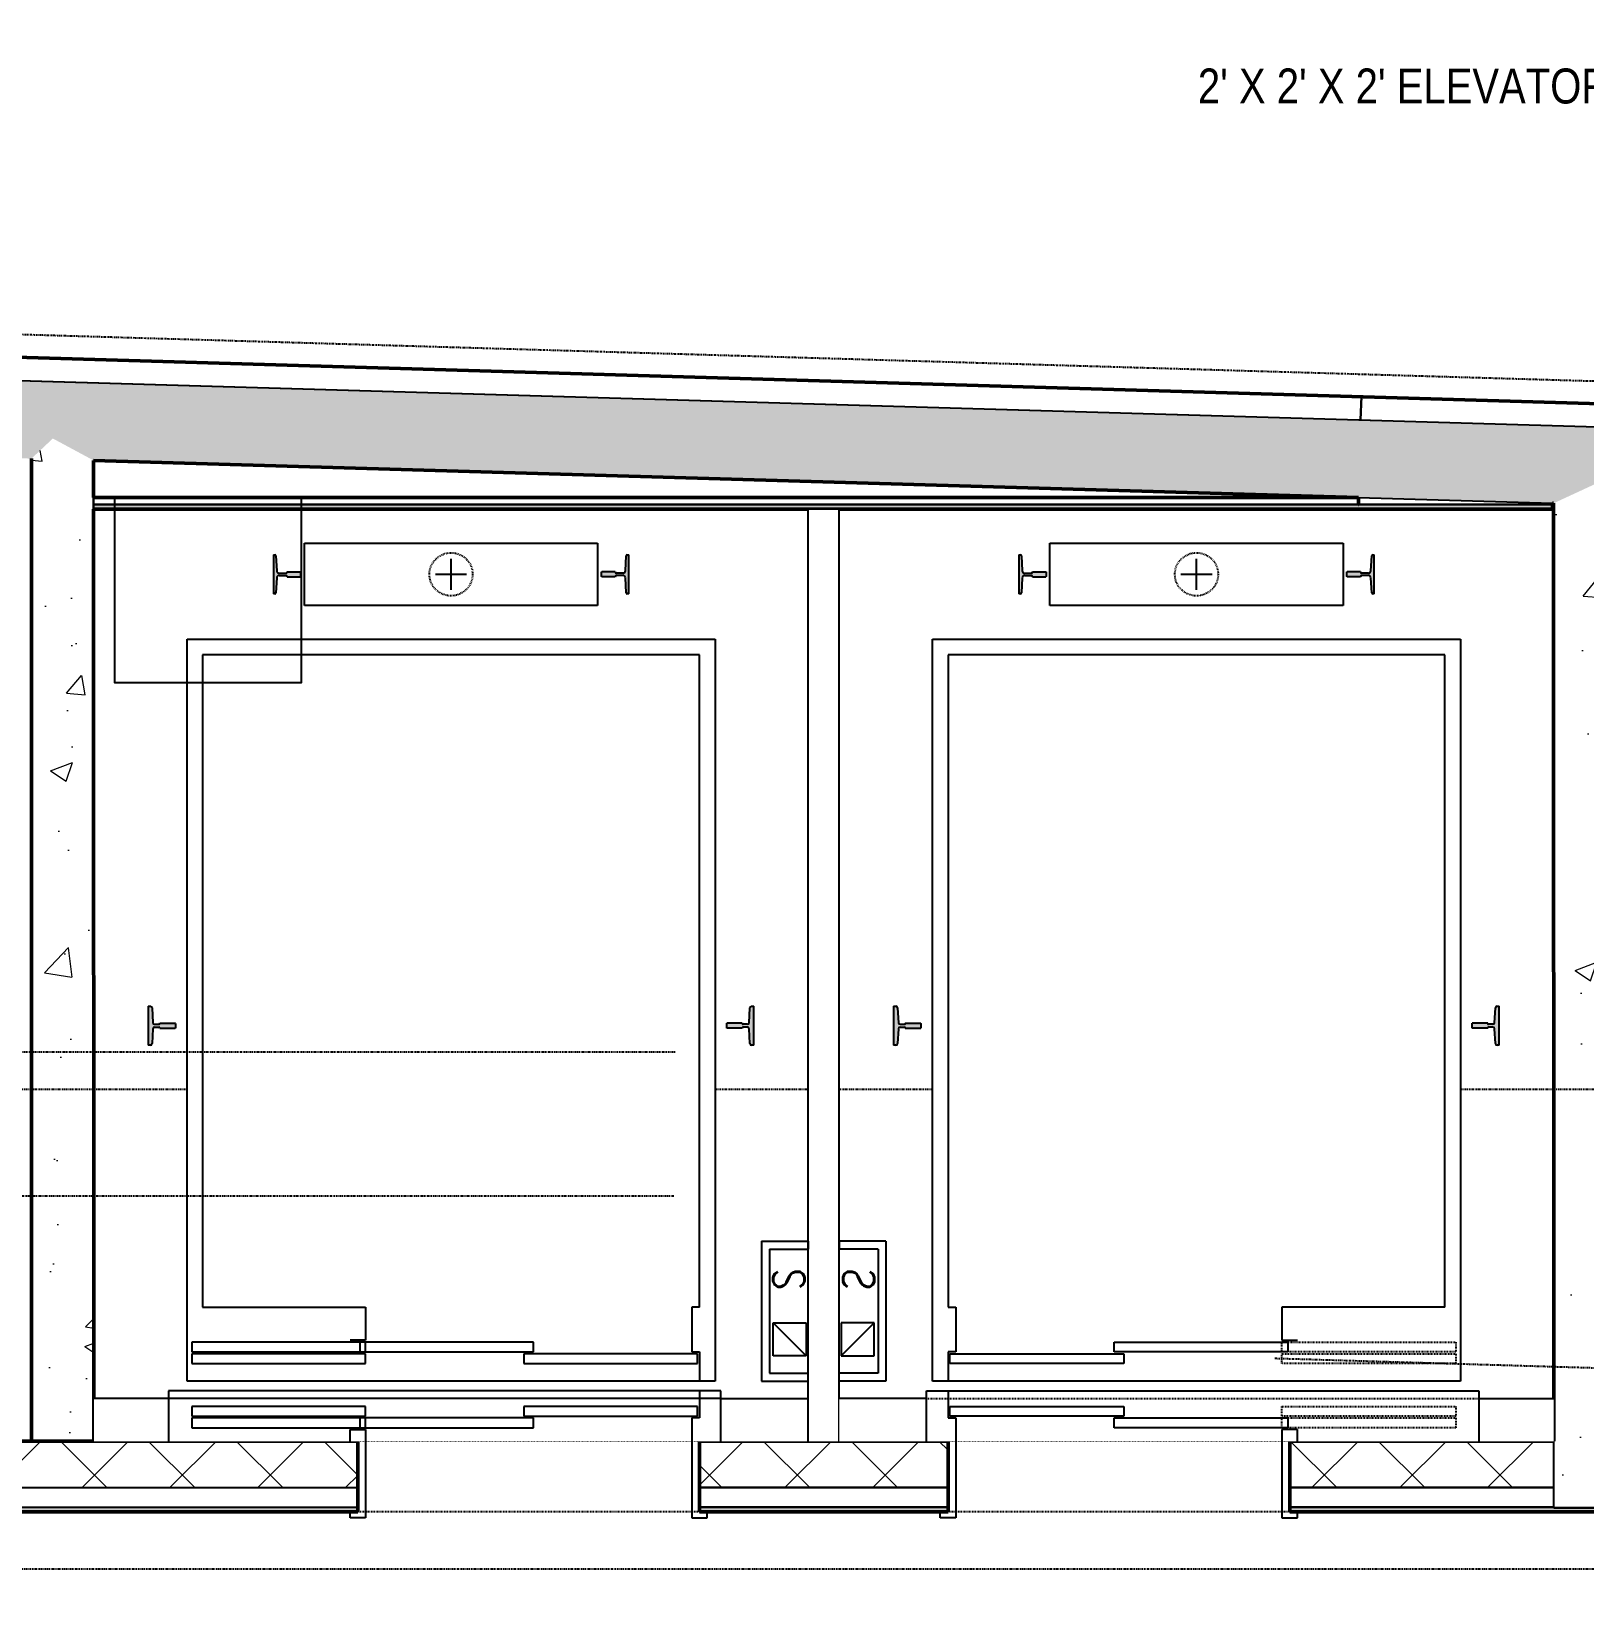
# Model space of a CAD drawing. Header units: inches. Extents: x 0 to 11244, y -13 to 5829.
# Drawn here: x 4182.5 to 4382.5, y 5525 to 5727 of the extents above; entities that cross this region are included whole.
import ezdxf
from ezdxf import colors
from ezdxf.entities.mleader import LeaderData, LeaderLine
from ezdxf.enums import TextEntityAlignment as Align
from ezdxf.math import Vec2, Vec3

# ---------------------------------------------------------------- set-up
doc = ezdxf.new("R2010")
doc.units = ezdxf.units.IN
doc.header["$LTSCALE"] = 0.375
doc.header["$MEASUREMENT"] = 0
doc.set_wipeout_variables(frame=1)
for name, pattern in [('DASHDOT', [1, 0.5, -0.25, 0, -0.25]), ('HIDDEN', [0.375, 0.25, -0.125]), ('HIDDEN2', [0.225, 0.125, -0.1]), ('PHANTOM2', [1.25, 0.625, -0.125, 0.125, -0.125, 0.125, -0.125])]:
    doc.linetypes.add(name, pattern=pattern)
for name, color, linetype, lineweight in [('A-Area-Spce-Iden', 8, 'Continuous', 25), ('A-Area-Spce-Iden @ 32', 8, 'Continuous', 25), ('A-Area-Spce-Iden @ 64', 8, 'Continuous', 25), ('A-Wall', 3, 'Continuous', 50), ('A-Wall-Open', 8, 'Continuous', 25)]:
    doc.layers.add(name, color=color, linetype=linetype, lineweight=lineweight)
for name, color, linetype in [('A-Col-Grid', 8, 'PHANTOM2'), ('A-Flor-Strs', 8, 'Continuous'), ('A-Property Line', 8, 'PHANTOM2'), ('G-ANNO-REFR-N', 8, 'Continuous'), ('P-N', 3, 'Continuous'), ('vda_Obj', 8, 'Continuous'), ('vda_Wall', 8, 'Continuous')]:
    doc.layers.add(name, color=color, linetype=linetype)
doc.styles.add("3-32'' Notes", font='ARIALN.TTF', dxfattribs={"height": 0.09375})
doc.styles.add('TPDE', font='architxt.shx', dxfattribs={"width": 0.75, "height": 0.09375})
doc.styles.add('TPDE Annotative', font='architxt.shx', dxfattribs={"width": 0.75, "height": 0.09375})
doc.styles.add('vda_S', font='romans.shx', dxfattribs={"width": 0.8})

# ---------------------------------------------------------------- blocks, each defined once
blk = doc.blocks.new('TPDE_Room_Smart_Tag_Basic_P')
at = {"const_width": 0.1}
blk.add_lwpolyline([(-2, -1.531), (2, -1.531), (2, 0), (-2, 0)], close=True, dxfattribs=at)
at = {"linetype": 'ByBlock', "lineweight": -2, "style": 'TPDE', "width": 0.75}
blk.add_attdef('TPDE_ROOM_INFO_OBJECTS:ROOMNAME_001', (-3.685, 0.3), '', height=1, dxfattribs=at)
blk.add_attdef('TPDE_ROOM_INFO_OBJECTS:ROOMNUMBER', text='', height=1, dxfattribs=at).set_placement((0, -1.225), align=Align.CENTER)
blk = doc.blocks.new('*U527')
at = {"layer": 'A-Area-Spce-Iden @ 32', "color": 8, "linetype": 'Continuous', "lineweight": 25}
ref = blk.add_blockref('TPDE_Room_Smart_Tag_Basic_P', (809.64, -125.09), dxfattribs=dict(at, xscale=3, yscale=3, zscale=3))
ref.add_attrib('TPDE_ROOM_INFO_OBJECTS:ROOMNAME_001', 'PASSENGER', (798.86, -112.78), dxfattribs={"layer": '0', "linetype": 'ByBlock', "lineweight": -2, "height": 3, "style": 'TPDE Annotative', "width": 0.75})
ref.add_attrib('TPDE_ROOM_INFO_OBJECTS:ROOMNUMBER', '004', dxfattribs={"layer": '0', "linetype": 'ByBlock', "lineweight": -2, "height": 3, "style": 'TPDE Annotative', "width": 0.75}).set_placement((809.64, -128.77), align=Align.CENTER)
ref.add_attrib('TPDE_ROOM_INFO_OBJECTS:ROOMNAME_002', 'ELEVATOR #2', (797.23, -117.88), dxfattribs={"layer": '0', "linetype": 'ByBlock', "lineweight": -2, "height": 3, "style": 'TPDE Annotative', "width": 0.75})
at = {"layer": 'A-Area-Spce-Iden @ 64', "color": 8, "linetype": 'Continuous', "lineweight": 25}
ref = blk.add_blockref('TPDE_Room_Smart_Tag_Basic_P', (809.64, -125.09), dxfattribs=dict(at, xscale=6, yscale=6, zscale=6))
ref.add_attrib('TPDE_ROOM_INFO_OBJECTS:ROOMNAME_001', 'PASSENGER', (788.07, -100.46), dxfattribs={"layer": '0', "linetype": 'ByBlock', "lineweight": -2, "height": 6, "style": 'TPDE Annotative', "width": 0.75})
ref.add_attrib('TPDE_ROOM_INFO_OBJECTS:ROOMNUMBER', '004', dxfattribs={"layer": '0', "linetype": 'ByBlock', "lineweight": -2, "height": 6, "style": 'TPDE Annotative', "width": 0.75}).set_placement((809.64, -132.44), align=Align.CENTER)
ref.add_attrib('TPDE_ROOM_INFO_OBJECTS:ROOMNAME_002', 'ELEVATOR #2', (784.81, -110.67), dxfattribs={"layer": '0', "linetype": 'ByBlock', "lineweight": -2, "height": 6, "style": 'TPDE Annotative', "width": 0.75})
blk = doc.blocks.new('*U528')
at = {"layer": 'A-Area-Spce-Iden @ 32', "color": 8, "linetype": 'Continuous', "lineweight": 25}
ref = blk.add_blockref('TPDE_Room_Smart_Tag_Basic_P', (911.97, -125.09), dxfattribs=dict(at, xscale=3, yscale=3, zscale=3))
ref.add_attrib('TPDE_ROOM_INFO_OBJECTS:ROOMNAME_001', 'PASSENGER', (901.18, -112.78), dxfattribs={"layer": '0', "linetype": 'ByBlock', "lineweight": -2, "height": 3, "style": 'TPDE Annotative', "width": 0.75})
ref.add_attrib('TPDE_ROOM_INFO_OBJECTS:ROOMNUMBER', '003', dxfattribs={"layer": '0', "linetype": 'ByBlock', "lineweight": -2, "height": 3, "style": 'TPDE Annotative', "width": 0.75}).set_placement((911.97, -128.77), align=Align.CENTER)
ref.add_attrib('TPDE_ROOM_INFO_OBJECTS:ROOMNAME_002', 'ELEVATOR #1', (900.33, -117.88), dxfattribs={"layer": '0', "linetype": 'ByBlock', "lineweight": -2, "height": 3, "style": 'TPDE Annotative', "width": 0.75})
at = {"layer": 'A-Area-Spce-Iden @ 64', "color": 8, "linetype": 'Continuous', "lineweight": 25}
ref = blk.add_blockref('TPDE_Room_Smart_Tag_Basic_P', (911.97, -125.09), dxfattribs=dict(at, xscale=6, yscale=6, zscale=6))
ref.add_attrib('TPDE_ROOM_INFO_OBJECTS:ROOMNAME_001', 'PASSENGER', (890.4, -100.46), dxfattribs={"layer": '0', "linetype": 'ByBlock', "lineweight": -2, "height": 6, "style": 'TPDE Annotative', "width": 0.75})
ref.add_attrib('TPDE_ROOM_INFO_OBJECTS:ROOMNUMBER', '003', dxfattribs={"layer": '0', "linetype": 'ByBlock', "lineweight": -2, "height": 6, "style": 'TPDE Annotative', "width": 0.75}).set_placement((911.97, -132.44), align=Align.CENTER)
ref.add_attrib('TPDE_ROOM_INFO_OBJECTS:ROOMNAME_002', 'ELEVATOR #1', (888.69, -110.67), dxfattribs={"layer": '0', "linetype": 'ByBlock', "lineweight": -2, "height": 6, "style": 'TPDE Annotative', "width": 0.75})
blk = doc.blocks.new('T23120-Lot Boundary')
at = {"layer": 'A-Property Line'}
blk.add_lwpolyline([(4077.55, 4815.74), (3429.18, 4815.74), (3429.18, 5710.34), (5027.69, 5662.9)], close=True, dxfattribs=at)
blk = doc.blocks.new('GR_15')
at = {"layer": 'vda_Obj'}
blk.add_hatch(color=256, dxfattribs=at).paths.add_polyline_path([(0.02, 0.31), (0, 0.3), (0, -0.3), (0.02, -0.31), (2, -0.31, -0.414214), (2.12, -0.19), (2.68, -0.19, -0.398484), (2.89, -0.39), (2.99, -2.29, 0.398484), (3.21, -2.5), (3.5, -2.5), (3.5, 2.5), (3.21, 2.5, 0.398484), (2.99, 2.29), (2.89, 0.39, -0.398484), (2.68, 0.19), (2.12, 0.19, -0.414214), (2, 0.31)])
for p, q in [((2.89, 0.39), (2.99, 2.29)), ((3.21, 2.5), (3.5, 2.5)), ((3.5, -2.5), (3.5, 2.5)), ((0, 0.3), (0.02, 0.31)), ((0, -0.3), (0, 0.3)), ((2, 0.31), (0.02, 0.31)), ((2, 0.31), (2, 0.31)), ((2.68, 0.19), (2.12, 0.19)), ((0, -0.3), (0.02, -0.31)), ((2, -0.31), (0.02, -0.31)), ((2, -0.31), (2, -0.31)), ((2.68, -0.19), (2.12, -0.19)), ((2.99, -2.29), (2.89, -0.39)), ((3.5, -2.5), (3.21, -2.5))]:
    blk.add_line(p, q, dxfattribs=at)
for centre, radius, start, end in [((3.21, 2.28), 0.222, 90, 176.9059), ((2.12, 0.31), 0.125, 180, 270), ((2.68, 0.4), 0.209, 270, 356.9059), ((2.12, -0.31), 0.125, 90, 180), ((2.68, -0.4), 0.209, 3.0941, 90), ((3.21, -2.28), 0.222, 183.0941, 270)]:
    blk.add_arc(centre, radius, start, end, dxfattribs=at)
blk = doc.blocks.new('vdaRails_mh_5-8-2024 4.49.12 PM_1')
at = {"rotation": 180}
blk.add_blockref('GR_15', (-35.5, 0), dxfattribs=at)
blk.add_blockref('GR_15', (35.5, 0))
blk = doc.blocks.new('BUFFER_PLAN')
at = {"layer": 'vda_Obj', "linetype": 'HIDDEN'}
blk.add_circle((0, 0), 2.78, dxfattribs=at)
blk = doc.blocks.new('GR_12')
at = {"layer": 'vda_Obj'}
blk.add_hatch(color=256, dxfattribs=at).paths.add_polyline_path([(0.02, 0.31), (0, 0.3), (0, -0.3), (0.02, -0.31), (1.75, -0.31, -0.414214), (1.91, -0.16), (2.78, -0.16, -0.398692), (3.08, -0.44), (3.18, -2.37, 0.398692), (3.32, -2.5), (3.5, -2.5), (3.5, 2.5), (3.32, 2.5, 0.398692), (3.18, 2.37), (3.08, 0.44, -0.398692), (2.78, 0.16), (1.91, 0.16, -0.414214), (1.75, 0.31)])
for p, q in [((3.08, 0.44), (3.18, 2.37)), ((3.32, 2.5), (3.5, 2.5)), ((3.5, -2.5), (3.5, 2.5)), ((0, 0.3), (0.02, 0.31)), ((0, -0.3), (0, 0.3)), ((1.75, 0.31), (0.02, 0.31)), ((1.75, 0.31), (1.75, 0.31)), ((2.78, 0.16), (1.91, 0.16)), ((0.02, -0.31), (0, -0.3)), ((1.75, -0.31), (0.02, -0.31)), ((1.75, -0.31), (1.75, -0.31)), ((2.78, -0.16), (1.91, -0.16)), ((3.18, -2.37), (3.08, -0.44)), ((3.5, -2.5), (3.32, -2.5))]:
    blk.add_line(p, q, dxfattribs=at)
for centre, radius, start, end in [((3.32, 2.36), 0.137, 90, 176.9471), ((1.91, 0.31), 0.156, 180, 270), ((2.78, 0.45), 0.298, 270, 356.9471), ((1.91, -0.31), 0.156, 90, 180), ((2.78, -0.45), 0.298, 3.0529, 90), ((3.32, -2.36), 0.137, 183.0529, 270)]:
    blk.add_arc(centre, radius, start, end, dxfattribs=at)
blk = doc.blocks.new('vdaRails_mh_5-8-2024 4.49.12 PM_2')
at = {"rotation": 180}
blk.add_blockref('GR_15', (-35.5, 0), dxfattribs=at)
blk.add_blockref('GR_15', (35.5, 0))
blk = doc.blocks.new('A$C7a236a31')
at = {"layer": 'A-Wall', "linetype": 'Continuous', "lineweight": 18}
h = blk.add_hatch(dxfattribs=at)
h.set_pattern_fill('CONCRETE_C', color=8, scale=4, style=0, pattern_type=2)
h.set_pattern_definition([(50, (-3429.175, -5710.34), (28.69041, -2.510085), [3, -33]), (355, (-3429.175, -5710.34), (-5.55005, 30.08769), [2.4, -26.4]), (100.4514, (-3426.785, -5710.55), (23.14038, 27.57758), [2.54961, -28.04568]), (46.1842, (-3429.175, -5702.34), (42.68964, -6.62076), [4.5, -49.5]), (96.6356, (-3425.62, -5702.893), (37.3865, 38.96471), [3.8244, -42.06852]), (351.1842, (-3429.175, -5702.34), (37.38648, 38.96474), [3.6, -39.6]), (21, (-3425.175, -5704.34), (23.87628, -16.104756), [3, -33]), (326, (-3425.175, -5704.34), (9.73261, 29.006), [2.4, -26.4]), (71.4514, (-3423.186, -5705.683), (33.6089, 12.90122), [2.54961, -28.04568]), (37.5, (-3429.175, -5710.341), (0.486394, 13.315754), [0, -26.08, 0, -26.8, 0, -26.5]), (7.5, (-3429.175, -5710.341), (10.522781, 15.776468), [0, -15.28, 0, -25.48, 0, -10.1]), (327.5, (-3438.095, -5710.341), (21.352897, -0.902195), [0, -10, 0, -31.2, 0, -41.4]), (317.5, (-3442.095, -5710.341), (23.327447, 4.0042), [0, -13, 0, -20.72, 0, -29.4])])
h.paths.add_polyline_path([(509.14, -31.15), (509.44, -21.15), (388.11, -17.59), (387.81, -27.59)], flags=0)
h.paths.add_polyline_path([(387.81, -27.59), (388.11, -17.59), (100.06, -9.14), (110.06, -19.43)], flags=0)
h.paths.add_polyline_path([(753.31, -38.32), (756.07, -35.73), (753.6, -28.32), (657.62, -25.5), (657.33, -35.5)], flags=0)
h.paths.add_polyline_path([(1187.75, -51.07), (1198.04, -41.37), (957.62, -34.31), (954.76, -41.56), (957.33, -44.3)], flags=0)
h.paths.add_polyline_path([(949.33, -44.07), (954.76, -41.56), (957.62, -34.31), (924.49, -33.34), (924.2, -43.33)], flags=0)
h.paths.add_polyline_path([(924.2, -43.33), (924.49, -33.34), (753.6, -28.32), (756.07, -35.73), (761.31, -38.55)], flags=0)
h.paths.add_polyline_path([(657.33, -35.5), (657.62, -25.5), (641.44, -25.03), (641.14, -35.02)], flags=0)
h.paths.add_polyline_path([(641.14, -35.02), (641.44, -25.03), (509.44, -21.15), (509.14, -31.15)], flags=0)
h = blk.add_hatch(dxfattribs=at)
h.set_pattern_fill('CONCRETE_C', color=8, scale=4, style=0, pattern_type=2)
h.set_pattern_definition([(50, (-3429.175, -5710.34), (28.69041, -2.510085), [3, -33]), (355, (-3429.175, -5710.34), (-5.55005, 30.08769), [2.4, -26.4]), (100.4514, (-3426.785, -5710.55), (23.14038, 27.57758), [2.54961, -28.04568]), (46.1842, (-3429.175, -5702.34), (42.68964, -6.62076), [4.5, -49.5]), (96.6356, (-3425.62, -5702.893), (37.3865, 38.96471), [3.8244, -42.06852]), (351.1842, (-3429.175, -5702.34), (37.38648, 38.96474), [3.6, -39.6]), (21, (-3425.175, -5704.34), (23.87628, -16.104756), [3, -33]), (326, (-3425.175, -5704.34), (9.73261, 29.006), [2.4, -26.4]), (71.4514, (-3423.186, -5705.683), (33.6089, 12.90122), [2.54961, -28.04568]), (37.5, (-3429.175, -5710.341), (0.486394, 13.315754), [0, -26.08, 0, -26.8, 0, -26.5]), (7.5, (-3429.175, -5710.341), (10.522781, 15.776468), [0, -15.28, 0, -25.48, 0, -10.1]), (327.5, (-3438.095, -5710.341), (21.352897, -0.902195), [0, -10, 0, -31.2, 0, -41.4]), (317.5, (-3442.095, -5710.341), (23.327447, 4.0042), [0, -13, 0, -20.72, 0, -29.4])])
h.paths.add_polyline_path([(753.33, -164.8), (761.33, -164.8), (761.31, -43.33), (753.31, -43.33)], flags=0)
h.paths.add_polyline_path([(753.31, -43.33), (761.31, -43.33), (761.31, -38.55), (756.07, -35.73), (753.31, -38.32)], flags=0)
h = blk.add_hatch(dxfattribs=at)
h.set_pattern_fill('CONCRETE_C', color=8, scale=4, angle=-360, style=0, pattern_type=2)
h.set_pattern_definition([(50, (-3429.175, -5710.34), (28.69041, -2.510085), [3, -33]), (355, (-3429.175, -5710.34), (-5.55005, 30.08769), [2.4, -26.4]), (100.4514, (-3426.785, -5710.55), (23.14038, 27.57758), [2.54961, -28.04568]), (46.1842, (-3429.175, -5702.34), (42.68964, -6.62076), [4.5, -49.5]), (96.6356, (-3425.62, -5702.893), (37.3865, 38.96471), [3.8244, -42.06852]), (351.1842, (-3429.175, -5702.34), (37.38648, 38.96474), [3.6, -39.6]), (21, (-3425.175, -5704.34), (23.87628, -16.104756), [3, -33]), (326, (-3425.175, -5704.34), (9.73261, 29.006), [2.4, -26.4]), (71.4514, (-3423.186, -5705.683), (33.6089, 12.90122), [2.54961, -28.04568]), (37.5, (-3429.175, -5710.341), (0.486394, 13.315754), [0, -26.08, 0, -26.8, 0, -26.5]), (7.5, (-3429.175, -5710.341), (10.522781, 15.776468), [0, -15.28, 0, -25.48, 0, -10.1]), (327.5, (-3438.095, -5710.341), (21.352897, -0.902195), [0, -10, 0, -31.2, 0, -41.4]), (317.5, (-3442.095, -5710.341), (23.327447, 4.0042), [0, -13, 0, -20.72, 0, -29.4])])
h.paths.add_polyline_path([(957.33, -44.3), (954.76, -41.56), (949.33, -44.07), (949.38, -145.51), (957.38, -145.5)], flags=0)
h.paths.add_polyline_path([(957.38, -145.5), (949.38, -145.51), (949.39, -164.8), (957.39, -164.8)], flags=0)
h.paths.add_polyline_path([(957.39, -164.8), (949.39, -164.8), (949.39, -173.38), (957.39, -173.38)], flags=0)
h = blk.add_hatch(dxfattribs=at)
h.set_pattern_fill('GENERAL_TEXTURE', color=8, scale=6, style=0, pattern_type=2)
h.set_pattern_definition([(360, (-3428.9355, -5710.221), (0.06, 6), [0.06, -6]), (10, (-3427.0155, -5710.101), (-0.9828006, 5.9192654), [0.06, -6]), (20, (-3428.0955, -5708.781), (-1.9957393, 5.658677), [0.06, -6]), (30, (-3426.7755, -5707.821), (-2.9480385, 5.2261524), [0.06, -6]), (40, (-3428.3355, -5707.461), (-3.810763, 4.634834), [0.06, -6]), (50, (-3427.8555, -5706.021), (-4.5576994, 3.9026883), [0.06, -6]), (60, (-3428.6955, -5704.941), (-5.1661524, 3.0519615), [0.06, -6]), (70, (-3426.7755, -5705.061), (-5.6176345, 2.1085024), [0.06, -6]), (80, (-3425.3355, -5704.821), (-5.8984276, 1.1009775), [0.06, -6]), (90, (-3424.6155, -5706.261), (-6, 0.06), [0.06, -6]), (100, (-3423.4155, -5706.381), (-5.9192654, -0.9828006), [0.06, -6]), (110, (-3423.4155, -5708.541), (-5.658677, -1.9957393), [0.06, -6]), (120, (-3424.4955, -5709.261), (-5.2261524, -2.9480385), [0.06, -6]), (130, (-3426.1755, -5708.901), (-4.634834, -3.810763), [0.06, -6]), (140, (-3425.0955, -5707.821), (-3.9026883, -4.5576994), [0.06, -6]), (150, (-3426.1755, -5706.741), (-3.0519615, -5.1661524), [0.06, -6]), (160, (-3423.6555, -5710.101), (-2.1085024, -5.6176345), [0.06, -6])])
h.paths.add_polyline_path([(949.2, -44.83), (949.2, -44.21), (924.2, -44.21), (924.2, -44.83)], flags=0)
h.paths.add_polyline_path([(924.2, -44.83), (924.2, -44.21), (761.31, -44.21), (761.31, -44.83)], flags=0)
h.paths.add_polyline_path([(753.31, -44.83), (753.31, -44.83), (753.31, -44.21), (753.31, -44.21)], flags=0)
h = blk.add_hatch(dxfattribs=at)
h.set_pattern_fill('_U', color=8, scale=8, angle=45, style=0, double=1, pattern_type=0)
h.set_pattern_definition([(45, (-3429.1755, -5710.341), (-5.656854, 5.656854), []), (135, (-3429.1755, -5710.341), (-5.656854, -5.656854), [])])
h.paths.add_polyline_path([(657.33, -164.8), (651.33, -170.8), (753.33, -170.8), (753.33, -164.8)], flags=0)
h.paths.add_polyline_path([(753.33, -170.8), (795.35, -170.8), (795.35, -164.8), (753.33, -164.8)], flags=0)
h.paths.add_polyline_path([(839.35, -164.8), (839.35, -170.8), (871.35, -170.8), (871.35, -164.8)], flags=0)
h.paths.add_polyline_path([(915.35, -164.8), (915.35, -170.8), (949.39, -170.8), (949.39, -164.8)], flags=0)
h = blk.add_hatch(dxfattribs=at)
h.set_pattern_fill('GENERAL_TEXTURE', color=8, scale=6, style=0, pattern_type=2)
h.set_pattern_definition([(360, (-3428.9355, -5710.221), (0.06, 6), [0.06, -6]), (10, (-3427.0155, -5710.101), (-0.9828006, 5.9192654), [0.06, -6]), (20, (-3428.0955, -5708.781), (-1.9957393, 5.658677), [0.06, -6]), (30, (-3426.7755, -5707.821), (-2.9480385, 5.2261524), [0.06, -6]), (40, (-3428.3355, -5707.461), (-3.810763, 4.634834), [0.06, -6]), (50, (-3427.8555, -5706.021), (-4.5576994, 3.9026883), [0.06, -6]), (60, (-3428.6955, -5704.941), (-5.1661524, 3.0519615), [0.06, -6]), (70, (-3426.7755, -5705.061), (-5.6176345, 2.1085024), [0.06, -6]), (80, (-3425.3355, -5704.821), (-5.8984276, 1.1009775), [0.06, -6]), (90, (-3424.6155, -5706.261), (-6, 0.06), [0.06, -6]), (100, (-3423.4155, -5706.381), (-5.9192654, -0.9828006), [0.06, -6]), (110, (-3423.4155, -5708.541), (-5.658677, -1.9957393), [0.06, -6]), (120, (-3424.4955, -5709.261), (-5.2261524, -2.9480385), [0.06, -6]), (130, (-3426.1755, -5708.901), (-4.634834, -3.810763), [0.06, -6]), (140, (-3425.0955, -5707.821), (-3.9026883, -4.5576994), [0.06, -6]), (150, (-3426.1755, -5706.741), (-3.0519615, -5.1661524), [0.06, -6]), (160, (-3423.6555, -5710.101), (-2.1085024, -5.6176345), [0.06, -6])])
h.paths.add_polyline_path([(648.2, -173.93), (753.33, -173.93), (753.33, -173.3), (648.83, -173.3)], flags=0)
h.paths.add_polyline_path([(753.33, -173.93), (795.35, -173.93), (795.35, -173.3), (753.33, -173.3)], flags=0)
h.paths.add_polyline_path([(839.35, -173.3), (839.35, -173.93), (871.35, -173.93), (871.35, -173.3)], flags=0)
h.paths.add_polyline_path([(915.35, -173.3), (915.35, -173.93), (957.39, -173.93), (957.39, -173.38), (949.39, -173.38), (949.39, -173.3)], flags=0)
at = {"layer": 'A-Col-Grid', "color": 8}
for p, q in [((556.24, -119.5), (1456.82, -119.5)), ((556.24, -181.24), (1456.82, -181.24))]:
    blk.add_line(p, q, dxfattribs=at)
at = {"layer": 'A-Flor-Strs', "color": 8}
for p, q in [((788.48, -57.21), (788.48, -49.21)), ((788.48, -49.21), (826.23, -49.21)), ((826.23, -49.21), (826.23, -57.21)), ((884.48, -57.21), (884.48, -49.21)), ((884.48, -49.21), (922.23, -49.21)), ((922.23, -49.21), (922.23, -57.21)), ((807.35, -55.21), (807.35, -51.21)), ((903.35, -55.21), (903.35, -51.21)), ((805.35, -53.21), (809.35, -53.21)), ((901.35, -53.21), (905.35, -53.21)), ((826.23, -57.21), (788.48, -57.21)), ((922.23, -57.21), (884.48, -57.21)), ((847.35, -139.08), (847.35, -157.08)), ((848.35, -140.08), (848.35, -156.08)), ((848.85, -153.82), (848.85, -149.57)), ((794.35, -174.68), (794.35, -173.93)), ((796.35, -174.68), (794.35, -174.68)), ((838.35, -174.68), (840.35, -174.68)), ((840.35, -174.68), (840.35, -173.93)), ((870.35, -174.68), (870.35, -173.93)), ((872.35, -174.68), (870.35, -174.68)), ((914.35, -174.68), (916.35, -174.68)), ((916.35, -174.68), (916.35, -173.93))]:
    blk.add_line(p, q, dxfattribs=at)
at = {"layer": 'A-Flor-Strs', "color": 8, "extrusion": (1.22465e-16, 0, -1)}
for p, q in [((863.35, -139.08), (863.35, -157.08)), ((862.35, -140.08), (862.35, -156.08)), ((861.85, -153.82), (861.85, -149.57))]:
    blk.add_line(p, q, dxfattribs=at)
at = {"layer": 'A-Flor-Strs', "color": 8, "linetype": 'HIDDEN2', "lineweight": -3}
for p, q in [((915.35, -164.8), (871.35, -164.8)), ((915.35, -173.93), (871.35, -173.93))]:
    blk.add_line(p, q, dxfattribs=at)
at = {"layer": 'A-Wall', "color": 8, "linetype": 'Continuous', "lineweight": 50}
for p, q in [((1201.13, -38.46), (97.06, -6.05)), ((753.31, -38.32), (753.31, -43.33)), ((761.31, -38.55), (924.18, -43.33)), ((761.31, -43.33), (761.31, -38.55)), ((753.31, -43.33), (753.31, -44.83)), ((761.31, -43.33), (761.31, -43.33)), ((924.2, -43.33), (761.31, -43.33)), ((924.17, -44.21), (924.2, -44.21)), ((924.2, -44.21), (924.2, -43.33)), ((949.2, -44.07), (949.33, -44.07)), ((949.2, -44.83), (949.2, -44.07)), ((949.39, -164.8), (949.33, -44.07)), ((753.31, -44.83), (753.33, -164.8)), ((753.31, -44.83), (753.31, -44.83)), ((761.33, -164.8), (761.31, -44.83)), ((761.31, -44.83), (949.2, -44.83)), ((795.35, -164.8), (657.33, -164.8)), ((753.33, -164.8), (761.33, -164.8)), ((795.35, -173.93), (795.35, -164.8)), ((871.35, -164.8), (839.35, -164.8)), ((839.35, -164.8), (839.35, -173.93)), ((871.35, -173.93), (871.35, -164.8)), ((949.39, -164.8), (915.35, -164.8)), ((915.35, -164.8), (915.35, -173.93)), ((648.2, -173.93), (795.35, -173.93)), ((839.35, -173.93), (871.35, -173.93)), ((915.35, -173.93), (957.39, -173.93))]:
    blk.add_line(p, q, dxfattribs=at)
at = {"layer": 'A-Wall', "color": 8, "linetype": 'Continuous', "lineweight": 25}
for p, q in [((100.06, -9.14), (1198.04, -41.37)), ((651.33, -25.32), (1198.04, -41.37)), ((924.49, -33.34), (924.58, -30.34)), ((924.58, -30.34), (924.49, -33.34)), ((753.31, -43.33), (753.31, -44.83)), ((753.31, -44.83), (753.31, -43.33)), ((753.31, -44.21), (753.31, -44.21)), ((753.31, -44.21), (753.31, -44.21)), ((761.31, -44.83), (761.31, -43.33)), ((761.31, -43.33), (761.31, -44.21)), ((761.31, -44.21), (924.17, -44.21)), ((924.17, -44.21), (761.31, -44.21)), ((761.31, -44.21), (761.31, -44.83)), ((924.18, -43.33), (949.2, -44.07)), ((924.18, -43.33), (949.2, -44.07)), ((924.2, -44.21), (949.2, -44.21)), ((949.2, -44.21), (924.2, -44.21)), ((949.39, -173.3), (949.39, -164.8)), ((949.39, -173.38), (949.39, -164.8)), ((651.33, -170.8), (795.35, -170.8)), ((651.33, -170.8), (795.35, -170.8)), ((871.35, -170.8), (839.35, -170.8)), ((839.35, -170.8), (871.35, -170.8)), ((949.39, -170.8), (915.35, -170.8)), ((915.35, -170.8), (949.39, -170.8)), ((648.83, -173.3), (795.35, -173.3)), ((648.83, -173.3), (795.35, -173.3)), ((871.35, -173.3), (839.35, -173.3)), ((839.35, -173.3), (871.35, -173.3)), ((949.39, -173.3), (915.35, -173.3)), ((915.35, -173.3), (949.39, -173.3)), ((949.39, -173.38), (949.39, -173.3)), ((957.39, -173.38), (949.39, -173.38)), ((949.39, -173.38), (957.39, -173.38))]:
    blk.add_line(p, q, dxfattribs=at)
at = {"layer": 'A-Wall-Open', "color": 8, "linetype": 'HIDDEN2', "lineweight": 25}
for p, q in [((839.35, -164.8), (795.35, -164.8)), ((839.35, -173.93), (795.35, -173.93))]:
    blk.add_line(p, q, dxfattribs=at)
at = {"layer": 'A-Area-Spce-Iden', "linetype": 'DASHDOT'}
for name in ['*U527', '*U528']:
    blk.add_blockref(name, (0, 0), dxfattribs=at)
at = {"layer": 'A-Flor-Strs', "color": 8}
for name, p in [('BUFFER_PLAN', (807.35, -53.21)), ('BUFFER_PLAN', (903.35, -53.21)), ('GR_12', (826.73, -53.21)), ('GR_12', (922.73, -53.21))]:
    blk.add_blockref(name, p, dxfattribs=at)
at = {"layer": 'A-Flor-Strs', "color": 8, "rotation": 180}
for p in [(787.98, -53.21), (883.98, -53.21)]:
    blk.add_blockref('GR_12', p, dxfattribs=at)
at = {"color": 8}
for points in [[(853.35, -164.83), (853.35, -44.83), (857.35, -44.83), (857.35, -164.83)], [(773.35, -157.08), (773.35, -61.58), (841.35, -61.58), (841.35, -157.08)], [(869.35, -157.08), (869.35, -61.58), (937.35, -61.58), (937.35, -157.08)]]:
    blk.add_wipeout(points, dxfattribs=at).dxf.layer = 'A-Flor-Strs'
at = {"layer": 'A-Col-Grid', "color": 8}
for p, q in [((-64.35, -114.68), (836.23, -114.68)), ((-64.51, -133.21), (836.06, -133.21))]:
    blk.add_line(p, q, dxfattribs=at)
at = {"layer": 'A-Flor-Strs', "color": 8}
for p, q in [((857.35, -164.83), (857.35, -44.83)), ((773.35, -157.08), (773.35, -61.58)), ((773.35, -61.58), (841.35, -61.58)), ((841.35, -61.58), (841.35, -157.08)), ((869.35, -157.08), (869.35, -61.58)), ((869.35, -61.58), (937.35, -61.58)), ((937.35, -61.58), (937.35, -157.08)), ((775.35, -63.58), (775.35, -147.58)), ((839.35, -63.58), (775.35, -63.58)), ((839.35, -147.58), (839.35, -63.58)), ((871.35, -63.58), (871.35, -147.58)), ((935.35, -63.58), (871.35, -63.58)), ((935.35, -147.58), (935.35, -63.58)), ((847.35, -139.08), (853.35, -139.08)), ((853.35, -139.08), (853.35, -140.08)), ((848.35, -140.08), (853.35, -140.08)), ((775.35, -147.58), (796.35, -147.58)), ((796.35, -147.58), (796.35, -151.83)), ((839.35, -147.58), (838.35, -147.58)), ((838.35, -147.58), (838.35, -153.33)), ((871.35, -147.58), (872.35, -147.58)), ((872.35, -147.58), (872.35, -153.33)), ((935.35, -147.58), (914.35, -147.58)), ((914.35, -147.58), (914.35, -151.83)), ((848.85, -149.57), (853.1, -149.57)), ((853.1, -153.82), (848.85, -149.57)), ((853.1, -149.57), (853.1, -153.82)), ((796.35, -152.08), (773.98, -152.08)), ((773.98, -152.08), (773.98, -153.33)), ((773.98, -153.33), (796.35, -153.33)), ((796.35, -151.83), (794.35, -151.83)), ((817.98, -152.08), (795.6, -152.08)), ((795.6, -152.08), (795.6, -153.33)), ((795.6, -153.33), (817.98, -153.33)), ((796.35, -153.33), (796.35, -152.08)), ((817.98, -153.33), (817.98, -152.08)), ((838.35, -153.33), (839.35, -153.33)), ((839.35, -153.33), (839.35, -157.08)), ((872.35, -153.33), (871.35, -153.33)), ((871.35, -153.33), (871.35, -157.08)), ((892.73, -153.33), (892.73, -152.08)), ((892.73, -152.08), (915.1, -152.08)), ((915.1, -153.33), (892.73, -153.33)), ((914.35, -151.83), (916.35, -151.83)), ((915.1, -152.08), (915.1, -153.33)), ((796.35, -153.58), (773.98, -153.58)), ((773.98, -153.58), (773.98, -154.83)), ((773.98, -154.83), (796.35, -154.83)), ((796.35, -154.83), (796.35, -153.58)), ((839.1, -153.58), (816.73, -153.58)), ((816.73, -153.58), (816.73, -154.83)), ((816.73, -154.83), (839.1, -154.83)), ((839.1, -154.83), (839.1, -153.58)), ((853.1, -153.82), (848.85, -153.82)), ((871.6, -154.83), (871.6, -153.58)), ((871.6, -153.58), (893.98, -153.58)), ((893.98, -154.83), (871.6, -154.83)), ((893.98, -153.58), (893.98, -154.83)), ((841.35, -157.08), (773.35, -157.08)), ((847.35, -157.08), (853.35, -157.08)), ((848.35, -156.08), (853.35, -156.08)), ((853.35, -157.08), (853.35, -156.08)), ((937.35, -157.08), (869.35, -157.08))]:
    blk.add_line(p, q, dxfattribs=at)
at = {"layer": 'A-Flor-Strs', "color": 8, "extrusion": (1.22465e-16, 0, -1)}
for p, q in [((863.35, -139.08), (857.35, -139.08)), ((857.35, -139.08), (857.35, -140.08)), ((862.35, -140.08), (857.35, -140.08)), ((857.6, -149.57), (857.6, -153.82)), ((861.85, -149.57), (857.6, -149.57)), ((857.6, -153.82), (861.85, -149.57)), ((857.6, -153.82), (861.85, -153.82)), ((862.35, -156.08), (857.35, -156.08)), ((857.35, -157.08), (857.35, -156.08)), ((863.35, -157.08), (857.35, -157.08))]:
    blk.add_line(p, q, dxfattribs=at)
at = {"layer": 'A-Flor-Strs', "color": 8, "linetype": 'HIDDEN'}
for p, q in [((914.35, -153.33), (914.35, -152.08)), ((914.35, -152.08), (936.73, -152.08)), ((936.73, -153.33), (914.35, -153.33)), ((936.73, -152.08), (936.73, -153.33)), ((914.35, -154.83), (914.35, -153.58)), ((914.35, -153.58), (936.73, -153.58)), ((936.73, -154.83), (914.35, -154.83)), ((936.73, -153.58), (936.73, -154.83))]:
    blk.add_line(p, q, dxfattribs=at)
at = {"layer": 'vda_Wall', "color": 8}
for p, q in [((857.35, -44.83), (761.35, -44.83)), ((949.35, -44.83), (853.35, -44.83))]:
    blk.add_line(p, q, dxfattribs=at)
at = {"layer": 'A-Flor-Strs', "color": 8}
for name, p in [('vdaRails_mh_5-8-2024 4.49.12 PM_1', (807.35, -111.33)), ('vdaRails_mh_5-8-2024 4.49.12 PM_2', (903.35, -111.33))]:
    blk.add_blockref(name, p, dxfattribs=at)
at = {"layer": 'A-Flor-Strs', "color": 8, "style": 'vda_S', "width": 0.8}
blk.add_text('S', height=4, rotation=90, dxfattribs=at).set_placement((852.85, -145.34))
at = {"layer": 'A-Flor-Strs', "color": 8, "extrusion": (1.22465e-16, 0, -1), "style": 'vda_S', "width": 0.8}
blk.add_text('S', height=4, rotation=90, dxfattribs=at).set_placement((-857.85, -145.34))
at = {"color": 8}
blk.add_wipeout([(761.35, -164.83), (761.35, -159.33), (770.98, -159.33), (770.98, -158.33), (842.1, -158.33), (842.1, -159.33), (853.35, -159.33), (853.35, -164.83)], dxfattribs=at).dxf.layer = 'A-Flor-Strs'
at = {"layer": 'A-Flor-Strs', "color": 8}
for p, q in [((853.35, -164.83), (853.35, -44.83)), ((770.98, -159.33), (761.35, -159.33)), ((842.1, -158.33), (770.98, -158.33)), ((770.98, -158.33), (770.98, -164.83)), ((842.1, -159.33), (770.98, -159.33)), ((839.35, -158.33), (839.35, -161.83)), ((842.1, -164.83), (842.1, -158.33)), ((842.1, -159.33), (853.35, -159.33)), ((796.35, -160.33), (773.98, -160.33)), ((773.98, -160.33), (773.98, -161.58)), ((773.98, -161.58), (796.35, -161.58)), ((796.35, -161.58), (796.35, -160.33)), ((839.1, -160.33), (816.73, -160.33)), ((816.73, -160.33), (816.73, -161.58)), ((816.73, -161.58), (839.1, -161.58)), ((839.1, -161.58), (839.1, -160.33)), ((796.35, -161.83), (773.98, -161.83)), ((773.98, -161.83), (773.98, -163.08)), ((773.98, -163.08), (796.35, -163.08)), ((794.35, -164.83), (794.35, -163.33)), ((794.35, -163.33), (796.35, -163.33)), ((817.98, -161.83), (795.6, -161.83)), ((795.6, -161.83), (795.6, -163.08)), ((795.6, -163.08), (817.98, -163.08)), ((796.35, -163.08), (796.35, -161.83)), ((796.35, -163.33), (796.35, -174.68)), ((817.98, -163.08), (817.98, -161.83)), ((839.35, -161.83), (838.35, -161.83)), ((838.35, -161.83), (838.35, -174.68))]:
    blk.add_line(p, q, dxfattribs=at)
at = {"color": 8}
blk.add_wipeout([(949.35, -164.83), (949.35, -159.33), (939.73, -159.33), (939.73, -158.33), (868.6, -158.33), (868.6, -159.33), (857.35, -159.33), (857.35, -164.83)], dxfattribs=at).dxf.layer = 'A-Flor-Strs'
at = {"layer": 'A-Col-Grid', "color": 8}
blk.add_line((913.46, -154.14), (1273.21, -164.87), dxfattribs=at)
at = {"layer": 'A-Flor-Strs', "color": 8}
for p, q in [((868.6, -159.33), (857.35, -159.33)), ((868.6, -164.83), (868.6, -158.33)), ((868.6, -158.33), (939.73, -158.33)), ((871.35, -158.33), (871.35, -161.83)), ((939.73, -158.33), (939.73, -164.83)), ((939.73, -159.33), (949.35, -159.33)), ((871.6, -161.58), (871.6, -160.33)), ((871.6, -160.33), (893.98, -160.33)), ((893.98, -161.58), (871.6, -161.58)), ((893.98, -160.33), (893.98, -161.58)), ((871.35, -161.83), (872.35, -161.83)), ((872.35, -161.83), (872.35, -174.68)), ((892.73, -163.08), (892.73, -161.83)), ((892.73, -161.83), (915.1, -161.83)), ((915.1, -163.08), (892.73, -163.08)), ((916.35, -163.33), (914.35, -163.33)), ((914.35, -163.33), (914.35, -174.68)), ((915.1, -161.83), (915.1, -163.08)), ((916.35, -164.83), (916.35, -163.33))]:
    blk.add_line(p, q, dxfattribs=at)
at = {"layer": 'A-Flor-Strs', "color": 8, "linetype": 'HIDDEN2'}
blk.add_line((868.6, -159.33), (939.73, -159.33), dxfattribs=at)
at = {"layer": 'A-Flor-Strs', "color": 8, "linetype": 'HIDDEN'}
for p, q in [((914.35, -161.58), (914.35, -160.33)), ((914.35, -160.33), (936.73, -160.33)), ((936.73, -161.58), (914.35, -161.58)), ((936.73, -160.33), (936.73, -161.58)), ((914.35, -163.08), (914.35, -161.83)), ((914.35, -161.83), (936.73, -161.83)), ((936.73, -163.08), (914.35, -163.08)), ((936.73, -161.83), (936.73, -163.08))]:
    blk.add_line(p, q, dxfattribs=at)
at = {"color": 8}
blk.add_blockref('T23120-Lot Boundary', (-3429.18, -5710.34), dxfattribs=at)

msp = doc.modelspace()

# ---------------------------------------------------------------- block references
at = {"layer": 'G-ANNO-REFR-N'}
msp.add_blockref('A$C7a236a31', (3429.18, 5710.34), dxfattribs=at)

# ---------------------------------------------------------------- next in the draw order: linework, layer by layer
at = {"layer": 'P-N'}
msp.add_lwpolyline([(4193.25, 5667.15), (4217.25, 5667.15), (4217.25, 5643.15), (4193.25, 5643.15), (4193.25, 5667.15)], dxfattribs=at)

# ---------------------------------------------------------------- next in the draw order: leaders
ml = msp.add_multileader_mtext('Standard')
ml.set_content("2' X 2' X 2' ELEVATOR SUMP PIT. SEE DETAIL FOR MORE INFORMATION.", color=2, style="3-32'' Notes")
ml.set_leader_properties(color=1, linetype='ByLayer', lineweight=-1)
ml.build(insert=Vec2(0, 0))
ml.multileader.update_dxf_attribs({"text_right_attachment_type": 3, "dogleg_length": 0.125, "arrow_head_size": 3, "scale": 48})
ctx = ml.context
ctx.base_point, ctx.scale, ctx.char_height, ctx.arrow_head_size, ctx.landing_gap_size, ctx.plane_origin = Vec3(4328.39, 5719.95), 48, 4.5, 3, 4.32, Vec3(4502.08, 5722.19)
ctx.right_attachment = 3
notes = []
notes.append((ctx, [(0, (1, 1, 0), (4434.68, 5712.29), (-1, 0), 6, [(0, [(4440.76, 5727.02)], 0, [])])]))
ctx.mtext.insert, ctx.mtext.width, ctx.mtext.flow_direction = Vec3(4332.71, 5722.24), 106.3394, 5
for ctx, leaders in notes:
    for number, flags, end, landing, length, lines in leaders:
        leader = LeaderData()
        leader.index, (leader.has_last_leader_line, leader.has_dogleg_vector, leader.attachment_direction) = number, flags
        leader.last_leader_point, leader.dogleg_vector, leader.dogleg_length = Vec3(end), Vec3(landing), length
        for number, points, colour, breaks in lines:
            line = LeaderLine()
            line.index, line.vertices, line.color, line.breaks = number, Vec3.list(points), colors.encode_raw_color(colour), breaks
            leader.lines.append(line)
        ctx.leaders.append(leader)

doc.saveas('drawing.dxf')
